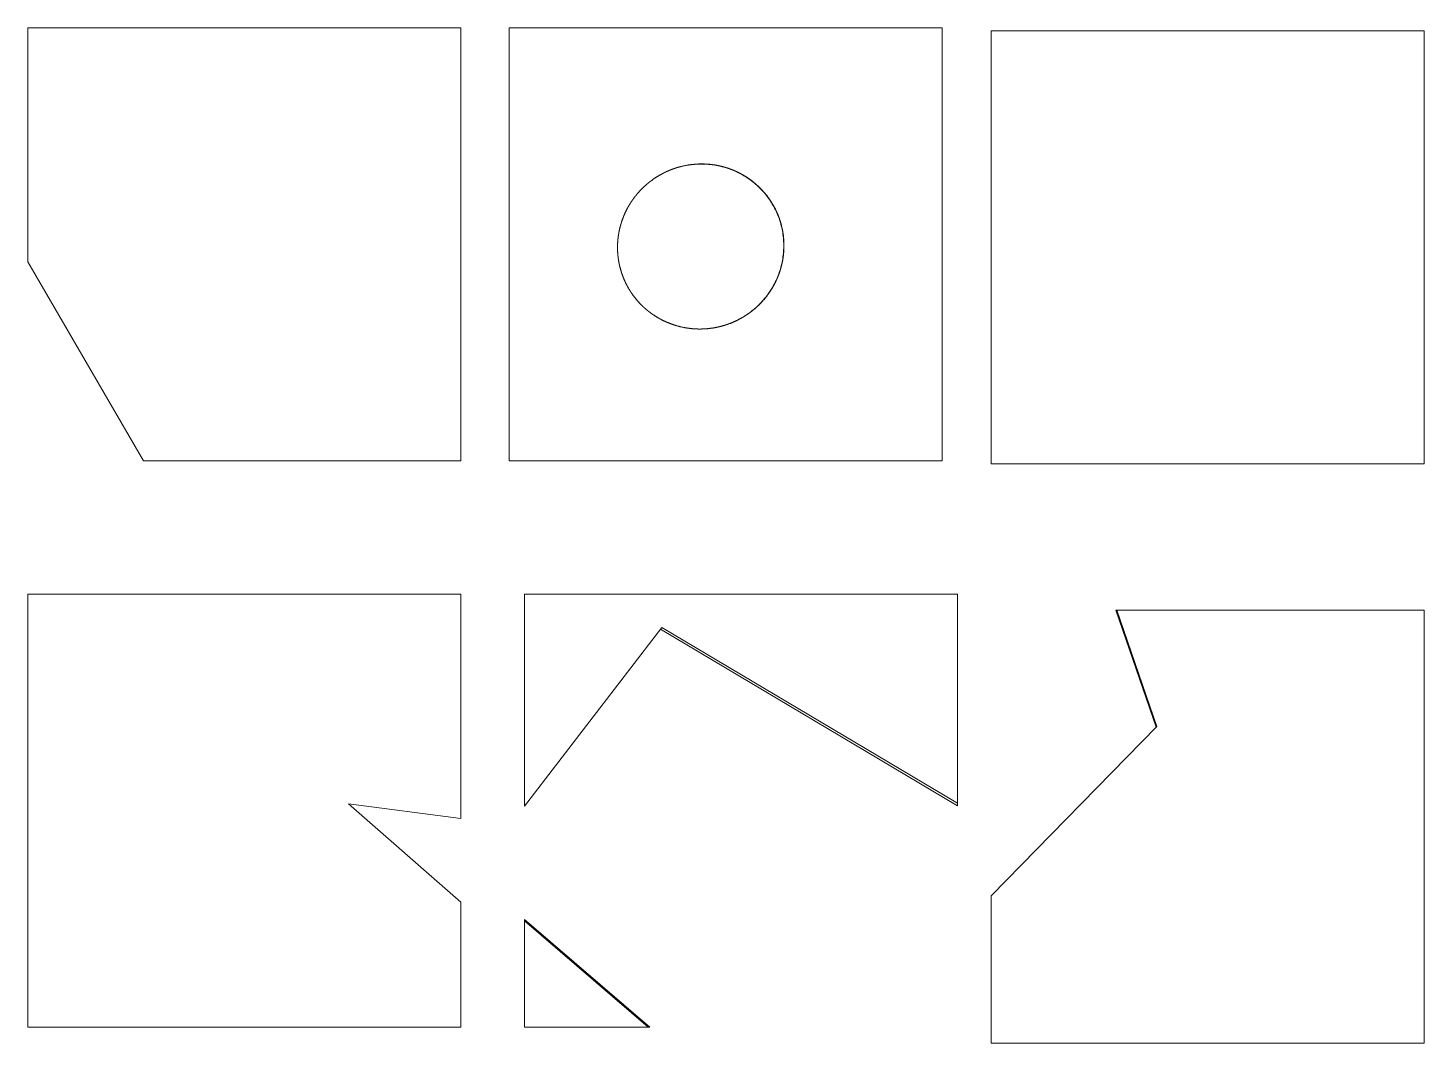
# Model space of a CAD drawing. Header units: inches. Extents: x -6.5 to 50.7, y 2.4 to 44.1.
import ezdxf

# ---------------------------------------------------------------- set-up
doc = ezdxf.new("R2010")
doc.units = ezdxf.units.IN
doc.header["$MEASUREMENT"] = 0

msp = doc.modelspace()

# ---------------------------------------------------------------- linework, layer by layer
at = {"color": 7, "linetype": 'Continuous', "lineweight": 15}
for p, q in [((-6.514, 34.465), (-6.514, 44.052)), ((-6.514, 44.052), (11.236, 44.052)), ((11.236, 44.052), (11.236, 26.302)), ((13.211, 44.052), (30.961, 44.052)), ((13.211, 26.302), (13.211, 44.052)), ((30.961, 44.052), (30.961, 26.302)), ((32.97, 26.18), (32.97, 43.93)), ((32.97, 43.93), (50.72, 43.93)), ((50.72, 43.93), (50.72, 26.18)), ((-1.771, 26.302), (-6.514, 34.465)), ((11.236, 26.302), (-1.771, 26.302)), ((30.961, 26.302), (13.211, 26.302)), ((50.72, 26.18), (32.97, 26.18)), ((-6.514, 20.831), (11.236, 20.831)), ((-6.514, 3.081), (-6.514, 20.831)), ((11.236, 20.831), (11.236, 11.634)), ((13.842, 12.145), (13.842, 20.831)), ((13.842, 20.831), (31.592, 20.831)), ((31.592, 20.831), (31.592, 12.258)), ((39.738, 15.378), (38.081, 20.174)), ((38.118, 20.174), (38.081, 20.174)), ((39.765, 15.405), (38.118, 20.174)), ((38.118, 20.174), (50.72, 20.174)), ((50.72, 20.174), (50.72, 2.424)), ((19.472, 19.465), (13.842, 12.145)), ((31.592, 12.258), (19.472, 19.465)), ((31.592, 12.15), (19.416, 19.392)), ((39.765, 15.405), (32.97, 8.457)), ((11.236, 11.634), (6.626, 12.241)), ((11.236, 8.196), (6.626, 12.241)), ((31.592, 12.15), (31.592, 12.258)), ((11.236, 8.196), (11.236, 3.081)), ((32.97, 2.424), (32.97, 8.457)), ((18.982, 3.081), (13.842, 7.492)), ((13.842, 7.437), (13.842, 7.492)), ((13.842, 3.081), (13.842, 7.437)), ((18.918, 3.081), (13.842, 7.437)), ((11.236, 3.081), (-6.514, 3.081)), ((18.918, 3.081), (13.842, 3.081)), ((18.982, 3.081), (18.918, 3.081)), ((50.72, 2.424), (32.97, 2.424))]:
    msp.add_line(p, q, dxfattribs=at)
for points, knots in [([(22.288, 31.934), (22.694, 32.123), (22.886, 32.236), (23.154, 32.431), (23.241, 32.5), (23.366, 32.611), (23.407, 32.649), (23.487, 32.728), (23.526, 32.768), (23.716, 32.971), (23.85, 33.147), (24.026, 33.43), (24.08, 33.527), (24.18, 33.729), (24.224, 33.831), (24.302, 34.038), (24.336, 34.144), (24.393, 34.357), (24.417, 34.466), (24.444, 34.631), (24.452, 34.686), (24.464, 34.798), (24.469, 34.853), (24.48, 35.02), (24.482, 35.131), (24.474, 35.352), (24.465, 35.462), (24.442, 35.627), (24.434, 35.682), (24.418, 35.765), (24.413, 35.792), (24.401, 35.847), (24.395, 35.874), (24.362, 36.01), (24.331, 36.117), (24.258, 36.327), (24.217, 36.429), (24.124, 36.63), (24.072, 36.728), (23.987, 36.873), (23.957, 36.92), (23.895, 37.014), (23.863, 37.059), (23.764, 37.194), (23.694, 37.28), (23.546, 37.444), (23.467, 37.522), (23.344, 37.634), (23.302, 37.671), (23.237, 37.724), (23.215, 37.742), (23.17, 37.776), (23.148, 37.793), (23.036, 37.876), (22.943, 37.937), (22.753, 38.051), (22.655, 38.103), (22.455, 38.197), (22.352, 38.24), (22.193, 38.296), (22.14, 38.313), (22.033, 38.345), (21.979, 38.36), (21.818, 38.4), (21.709, 38.421), (21.49, 38.453), (21.38, 38.464), (21.213, 38.472), (21.157, 38.473), (21.044, 38.473), (20.989, 38.472), (20.71, 38.458), (20.491, 38.425), (20.222, 38.359), (20.168, 38.344), (20.088, 38.32), (20.062, 38.312), (20.008, 38.294), (19.982, 38.285), (19.85, 38.239), (19.747, 38.197), (19.445, 38.056), (19.254, 37.944), (19.051, 37.797), (19.029, 37.78), (18.984, 37.746), (18.962, 37.729), (18.896, 37.676), (18.854, 37.64), (18.729, 37.529), (18.649, 37.452), (18.499, 37.29), (18.427, 37.206), (18.326, 37.073), (18.293, 37.028), (18.246, 36.96), (18.23, 36.937), (18.199, 36.89), (18.184, 36.866), (18.11, 36.747), (18.056, 36.65), (17.958, 36.451), (17.914, 36.35), (17.836, 36.142), (17.802, 36.037), (17.765, 35.902), (17.758, 35.875), (17.745, 35.821), (17.739, 35.793), (17.721, 35.711), (17.711, 35.656), (17.683, 35.492), (17.658, 35.271), (17.654, 35.05), (17.66, 34.884), (17.663, 34.828), (17.67, 34.745), (17.673, 34.717), (17.679, 34.661), (17.682, 34.633), (17.701, 34.495), (17.721, 34.385), (17.773, 34.17), (17.803, 34.063), (17.876, 33.854), (17.917, 33.751), (17.988, 33.599), (18.013, 33.548), (18.065, 33.449), (18.092, 33.401), (18.177, 33.257), (18.299, 33.072), (18.439, 32.9), (18.551, 32.776), (18.589, 32.736), (18.649, 32.676), (18.669, 32.657), (18.709, 32.618), (18.73, 32.599), (18.833, 32.505), (18.919, 32.435), (19.097, 32.303), (19.189, 32.242), (19.38, 32.128), (19.478, 32.076), (19.681, 31.98), (19.784, 31.938), (20.098, 31.827), (20.313, 31.773), (20.561, 31.737), (20.589, 31.733), (20.645, 31.727), (20.673, 31.723), (20.756, 31.715), (20.812, 31.711), (20.979, 31.703), (21.09, 31.704), (21.311, 31.714), (21.421, 31.725), (21.586, 31.749), (21.641, 31.759), (21.75, 31.78), (21.805, 31.792), (22.077, 31.86), (22.288, 31.934), (22.694, 32.123)], [-0.03125, -0.03125, 0, 0, 0.03125, 0.03125, 0.046875, 0.046875, 0.054688, 0.054688, 0.0625, 0.0625, 0.09375, 0.09375, 0.109375, 0.109375, 0.125, 0.125, 0.140625, 0.140625, 0.15625, 0.15625, 0.164063, 0.164063, 0.171875, 0.171875, 0.1875, 0.1875, 0.203125, 0.203125, 0.210938, 0.210938, 0.214844, 0.214844, 0.21875, 0.21875, 0.234375, 0.234375, 0.25, 0.25, 0.265625, 0.265625, 0.273438, 0.273438, 0.28125, 0.28125, 0.296875, 0.296875, 0.3125, 0.3125, 0.320312, 0.320312, 0.324219, 0.324219, 0.328125, 0.328125, 0.34375, 0.34375, 0.359375, 0.359375, 0.375, 0.375, 0.382812, 0.382812, 0.390625, 0.390625, 0.40625, 0.40625, 0.421875, 0.421875, 0.429687, 0.429687, 0.4375, 0.4375, 0.46875, 0.46875, 0.476562, 0.476562, 0.480469, 0.480469, 0.484375, 0.484375, 0.5, 0.5, 0.53125, 0.53125, 0.535156, 0.535156, 0.539062, 0.539062, 0.546875, 0.546875, 0.5625, 0.5625, 0.578125, 0.578125, 0.585937, 0.585937, 0.589844, 0.589844, 0.59375, 0.59375, 0.609375, 0.609375, 0.625, 0.625, 0.640625, 0.640625, 0.644531, 0.644531, 0.648438, 0.648438, 0.65625, 0.65625, 0.671875, 0.6875, 0.6875, 0.695313, 0.695313, 0.699219, 0.699219, 0.703125, 0.703125, 0.71875, 0.71875, 0.734375, 0.734375, 0.75, 0.75, 0.757813, 0.757813, 0.765625, 0.765625, 0.78125, 0.796875, 0.796875, 0.804688, 0.804688, 0.808594, 0.808594, 0.8125, 0.8125, 0.828125, 0.828125, 0.84375, 0.84375, 0.859375, 0.859375, 0.875, 0.875, 0.90625, 0.90625, 0.910156, 0.910156, 0.914063, 0.914063, 0.921875, 0.921875, 0.9375, 0.9375, 0.953125, 0.953125, 0.960938, 0.960938, 0.96875, 0.96875, 1, 1, 1.03125, 1.03125]), ([(22.56, 32.064), (22.622, 32.095), (22.769, 32.169), (22.991, 32.311), (23.225, 32.487), (23.443, 32.683), (23.642, 32.895), (23.823, 33.123), (23.985, 33.367), (24.125, 33.624), (24.242, 33.889), (24.336, 34.162), (24.407, 34.445), (24.452, 34.731), (24.473, 35.017), (24.47, 35.302), (24.442, 35.588), (24.39, 35.87), (24.315, 36.143), (24.218, 36.407), (24.097, 36.665), (23.955, 36.91), (23.795, 37.141), (23.617, 37.356), (23.419, 37.558), (23.205, 37.743), (22.977, 37.907), (22.737, 38.053), (22.483, 38.179), (22.219, 38.283), (21.948, 38.365), (21.671, 38.424), (21.387, 38.46), (21.101, 38.472), (20.815, 38.461), (20.53, 38.426), (20.246, 38.367), (19.969, 38.283), (19.738, 38.195), (19.605, 38.128), (19.558, 38.104)], [0, 0, 0, 0, 0.019288, 0.046308, 0.073913, 0.101721, 0.128557, 0.155579, 0.183197, 0.211022, 0.237681, 0.264529, 0.291976, 0.319631, 0.345947, 0.372449, 0.399541, 0.426838, 0.452847, 0.479038, 0.505806, 0.532772, 0.558639, 0.584685, 0.611295, 0.638099, 0.664038, 0.690154, 0.716828, 0.743694, 0.769884, 0.796253, 0.823181, 0.850301, 0.876821, 0.903522, 0.930791, 0.958257, 0.985052, 1, 1, 1, 1])]:
    msp.add_open_spline(points, degree=3, knots=knots, dxfattribs=at)

doc.saveas('drawing.dxf')
